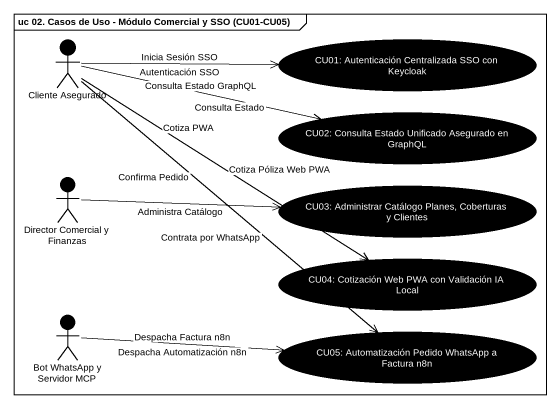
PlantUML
@startuml
mainframe uc 02. Casos de Uso - Módulo Comercial y SSO (CU01-CU05)
actor "Cliente Asegurado" as Cliente_Asegurado #000000
usecase "CU01: Autenticación Centralizada SSO con Keycloak" as CU01_Autenticación #000000
usecase "CU02: Consulta Estado Unificado Asegurado en GraphQL" as CU02_Consulta_Estado #000000
actor "Director Comercial y Finanzas" as Director_Comercial_y #000000
usecase "CU03: Administrar Catálogo Planes, Coberturas y Clientes" as CU03_Administrar_Catálogo #000000
usecase "CU04: Cotización Web PWA con Validación IA Local" as CU04_Cotización_Web_PWA_con #000000
actor "Bot WhatsApp y Servidor MCP" as Bot_WhatsApp_y_Servidor_MCP #000000
usecase "CU05: Automatización Pedido WhatsApp a Factura n8n" as CU05_Automatización_Pedido #000000
Cliente_Asegurado -right-> CU01_Autenticación : Inicia Sesión SSO
Cliente_Asegurado -right-> CU01_Autenticación : Autenticación SSO
Cliente_Asegurado -right-> CU02_Consulta_Estado : Consulta Estado GraphQL
Cliente_Asegurado -right-> CU02_Consulta_Estado : Consulta Estado
Cliente_Asegurado --> CU04_Cotización_Web_PWA_con : Cotiza PWA
Cliente_Asegurado --> CU04_Cotización_Web_PWA_con : Cotiza Póliza Web PWA
Cliente_Asegurado --> CU05_Automatización_Pedido : Confirma Pedido
Cliente_Asegurado --> CU05_Automatización_Pedido : Contrata por WhatsApp
Director_Comercial_y -right-> CU03_Administrar_Catálogo : Administra Catálogo
Bot_WhatsApp_y_Servidor_MCP -right-> CU05_Automatización_Pedido : Despacha Automatización n8n
Bot_WhatsApp_y_Servidor_MCP -right-> CU05_Automatización_Pedido : Despacha Factura n8n
@enduml
